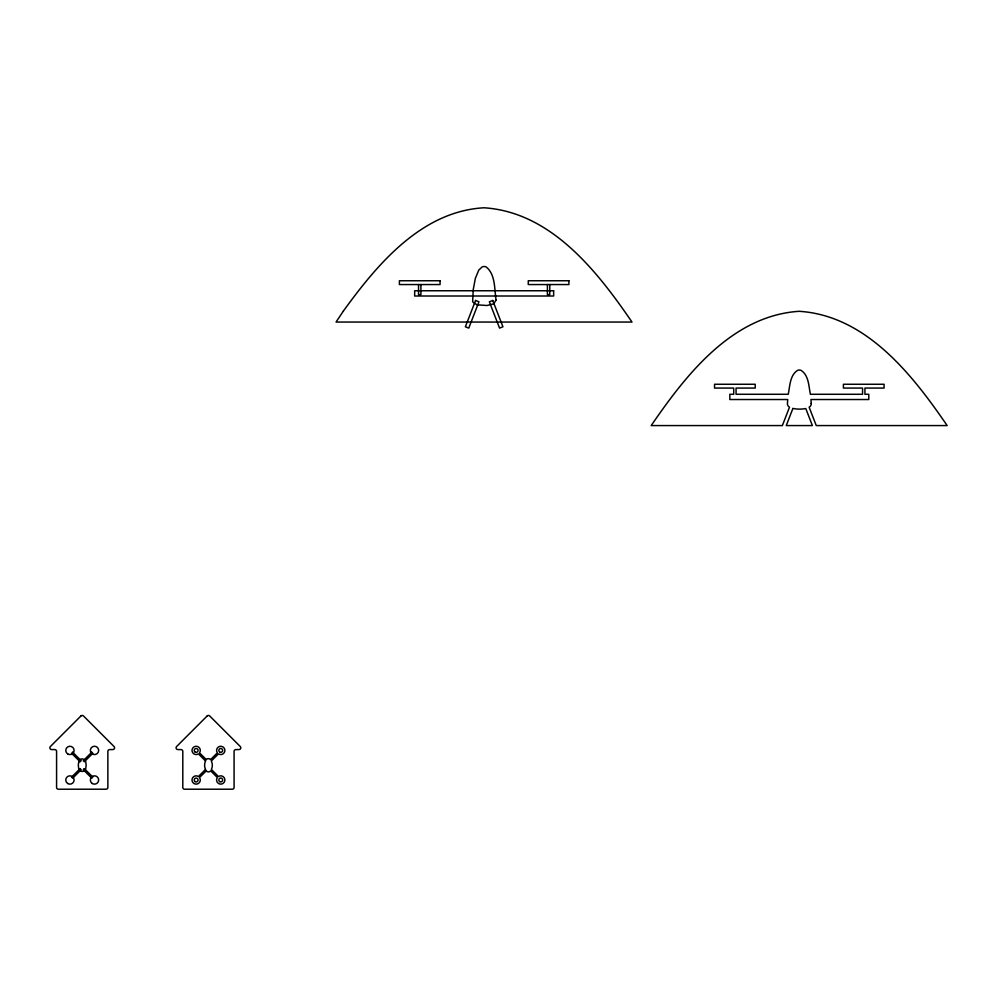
<?xml version="1.0" encoding="UTF-8"?>
<svg xmlns="http://www.w3.org/2000/svg" width="997" height="997" viewBox="0 0 997 997"><rect width="100%" height="100%" fill="white"/><g stroke="black" fill="none" stroke-linecap="round" stroke-linejoin="round"><path stroke-width="1.5" d="M205.482 769.472L198.428 776.501A4.162 4.162 0 0 0 192.06 779.255A4.162 4.162 0 0 0 197.07 784.041A4.162 4.162 0 0 0 199.525 777.548L206.342 770.756M206.342 759.652L199.525 752.86A4.162 4.162 0 0 0 197.07 746.367A4.162 4.162 0 0 0 192.06 751.152A4.162 4.162 0 0 0 198.428 753.906L205.482 760.935M549.771 284.556L549.771 294.614L547.403 294.614L547.403 284.556M420.908 284.556L420.908 294.614L418.541 294.614L418.541 284.556M206.217 770.855A2.916 2.916 0 0 0 210.666 770.855L217.358 777.548A4.162 4.162 0 0 0 219.814 784.041A4.162 4.162 0 0 0 224.824 779.255A4.162 4.162 0 0 0 218.455 776.501L211.401 769.472A9.833 9.833 0 0 0 211.327 760.973L218.455 753.906A4.162 4.162 0 0 0 224.824 751.152A4.162 4.162 0 0 0 219.814 746.367A4.162 4.162 0 0 0 217.358 752.86L210.541 759.652A2.916 2.916 0 0 0 206.217 759.552M205.556 769.435A9.833 9.833 0 0 1 205.556 760.973M811.234 403.498L811.197 404.072A4.1 4.1 0 0 1 810.062 406.477L809.14 407.212L816.256 425.569L947.15 425.569C912.143 374.411 866.094 315.613 799.183 311.301C732.259 315.613 686.21 374.411 651.203 425.569L782.371 425.569L789.487 407.212L788.577 406.477A4.1 4.1 0 0 1 787.418 404.072L787.705 399.523L729.829 399.523L729.829 394.276L733.705 394.276L733.705 388.07L714.55 388.07L714.55 384.269L755.215 384.269L755.215 388.07L736.06 388.07L736.06 394.276L788.253 394.276C789.911 386.238 789.836 375.258 797.575 370.348A4.848 4.848 0 0 1 801.027 370.348C808.804 375.196 808.717 386.25 810.387 394.276L862.567 394.276L862.567 388.07L843.412 388.07L843.412 384.269L884.077 384.269L884.077 388.07L864.922 388.07L864.922 394.276L868.798 394.276L868.798 399.523L810.922 399.523L811.234 403.498M496.07 299.985L493.789 303.823L486.947 305.506L476.89 304.808L472.653 301.892L473.239 289.604L475.345 278.425L478.784 270.062L482.162 266.934A4.86 4.86 0 0 1 484.156 266.523A4.86 4.86 0 0 1 486.15 266.934C495.646 274.524 494.3 289.118 496.07 299.985M78.626 762.767L78.501 763.39A11.079 11.079 0 0 0 78.501 767.017C78.339 772.949 86.103 772.949 85.941 767.017A11.079 11.079 0 0 0 85.941 763.39C86.191 757.994 78.913 757.059 78.626 762.767M475.581 300.471L465.375 326.792L468.752 328.1L478.959 301.779L475.581 300.471M792.864 408.533L786.259 425.569L812.381 425.569L805.775 408.533A31.842 31.842 0 0 1 792.877 408.421M343.417 311.014L336.039 322.056L631.986 322.056C596.979 270.897 550.942 212.099 484.019 207.787C421.743 211.239 377.365 264.068 343.417 311.014M72.694 752.249L71.622 753.321L80.084 761.758L81.156 760.686L72.694 752.249M84.359 768.65L83.287 769.721L91.749 778.159L92.821 777.087L84.359 768.65M80.956 715.958L50.373 746.541A1.782 1.782 0 0 0 51.632 749.582L54.798 749.582A1.782 1.782 0 0 1 56.58 751.364L56.58 787.431A1.782 1.782 0 0 0 58.362 789.213L106.081 789.213A1.782 1.782 0 0 0 107.863 787.431L107.863 751.364A1.782 1.782 0 0 1 109.645 749.582L112.811 749.582A1.782 1.782 0 0 0 114.069 746.541L83.486 715.958A1.782 1.782 0 0 0 80.956 715.958M207.177 715.958L176.594 746.541A1.782 1.782 0 0 0 177.852 749.582L181.018 749.582A1.782 1.782 0 0 1 182.8 751.364L182.8 787.431A1.782 1.782 0 0 0 184.582 789.213L232.301 789.213A1.782 1.782 0 0 0 234.083 787.431L234.083 751.364A1.782 1.782 0 0 1 235.865 749.582L239.031 749.582A1.782 1.782 0 0 0 240.289 746.541L209.706 715.958A1.782 1.782 0 0 0 207.177 715.958M91.749 752.249L83.287 760.686L84.359 761.758L92.821 753.321L91.749 752.249M80.084 768.65L71.622 777.087L72.694 778.159L81.156 769.721L80.084 768.65M492.73 300.471L489.353 301.779L499.559 328.1L502.937 326.792L492.73 300.471M440.051 280.755L399.398 280.755L399.398 284.556L440.051 284.556L440.051 280.755M568.913 280.755L528.26 280.755L528.26 284.556L568.913 284.556L568.913 280.755M553.647 290.763L414.665 290.763L414.665 296.009L553.647 296.009L553.647 290.763M67.721 753.944A4.162 4.162 0 0 0 74.09 750.567A4.162 4.162 0 0 0 67.983 746.753A4.162 4.162 0 0 0 67.721 753.944M67.721 783.517A4.162 4.162 0 0 0 74.09 780.14A4.162 4.162 0 0 0 67.983 776.314A4.162 4.162 0 0 0 67.721 783.517M92.297 753.944A4.162 4.162 0 0 0 98.666 750.567A4.162 4.162 0 0 0 92.559 746.741A4.162 4.162 0 0 0 92.297 753.944M92.31 783.517A4.162 4.162 0 0 0 98.666 780.128A4.162 4.162 0 0 0 92.559 776.314A4.162 4.162 0 0 0 92.31 783.517M195.163 752.062A1.919 1.919 0 0 0 198.067 750.454A1.919 1.919 0 0 0 195.225 748.747A1.919 1.919 0 0 0 195.163 752.062M219.689 752.025A1.919 1.919 0 0 0 222.643 750.529A1.919 1.919 0 0 0 219.863 748.71A1.919 1.919 0 0 0 219.689 752.025M195.1 781.598A1.919 1.919 0 0 0 198.067 780.09A1.919 1.919 0 0 0 195.287 778.283A1.919 1.919 0 0 0 195.1 781.598M219.751 781.623A1.919 1.919 0 0 0 222.655 780.015A1.919 1.919 0 0 0 219.801 778.308A1.919 1.919 0 0 0 219.751 781.623"/></g></svg>
